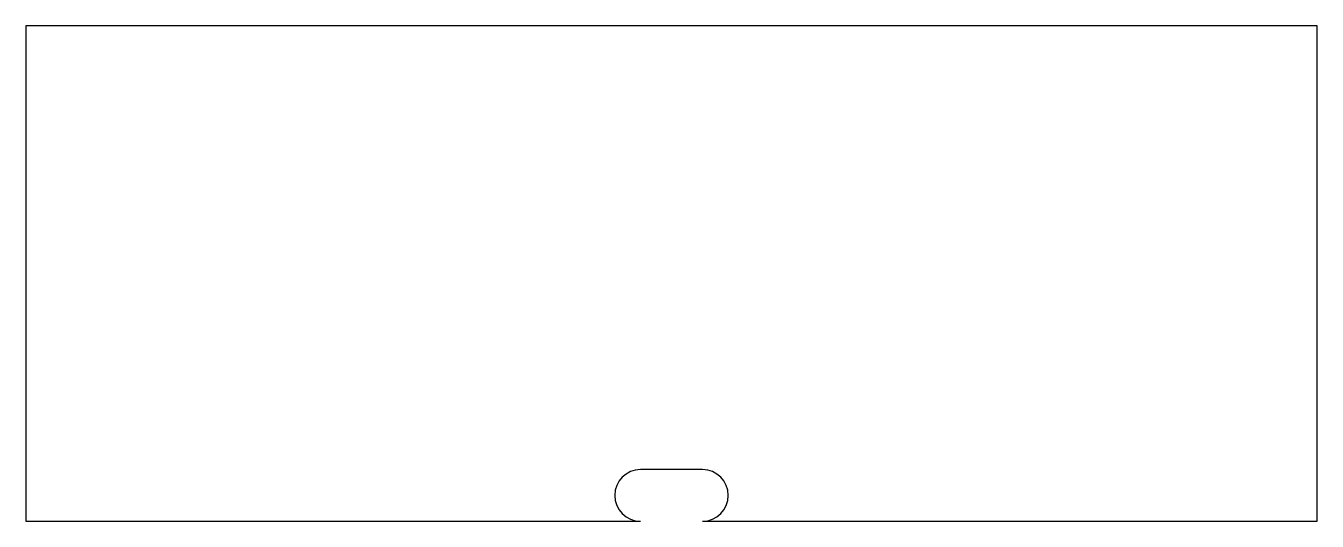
# Model space of a CAD drawing. Header units: millimetres. Extents: x -62 to 62, y -24 to 24.
import ezdxf

# ---------------------------------------------------------------- set-up
doc = ezdxf.new("R2010")
doc.units = ezdxf.units.MM

msp = doc.modelspace()

# ---------------------------------------------------------------- linework, layer by layer
at = {"color": 7, "linetype": 'Continuous', "lineweight": 25}
for p, q in [((62.5, 24), (-62.5, 24)), ((-62.5, 24), (-62.5, -24)), ((62.5, -24), (62.5, 24)), ((3, -19), (-3, -19)), ((-62.5, -24), (-3, -24)), ((3, -24), (62.5, -24))]:
    msp.add_line(p, q, dxfattribs=at)
for centre, start, end in [((-3, -21.5), 90, 270), ((3, -21.5), 270, 90)]:
    msp.add_arc(centre, 2.5, start, end, dxfattribs=at)

doc.saveas('drawing.dxf')
